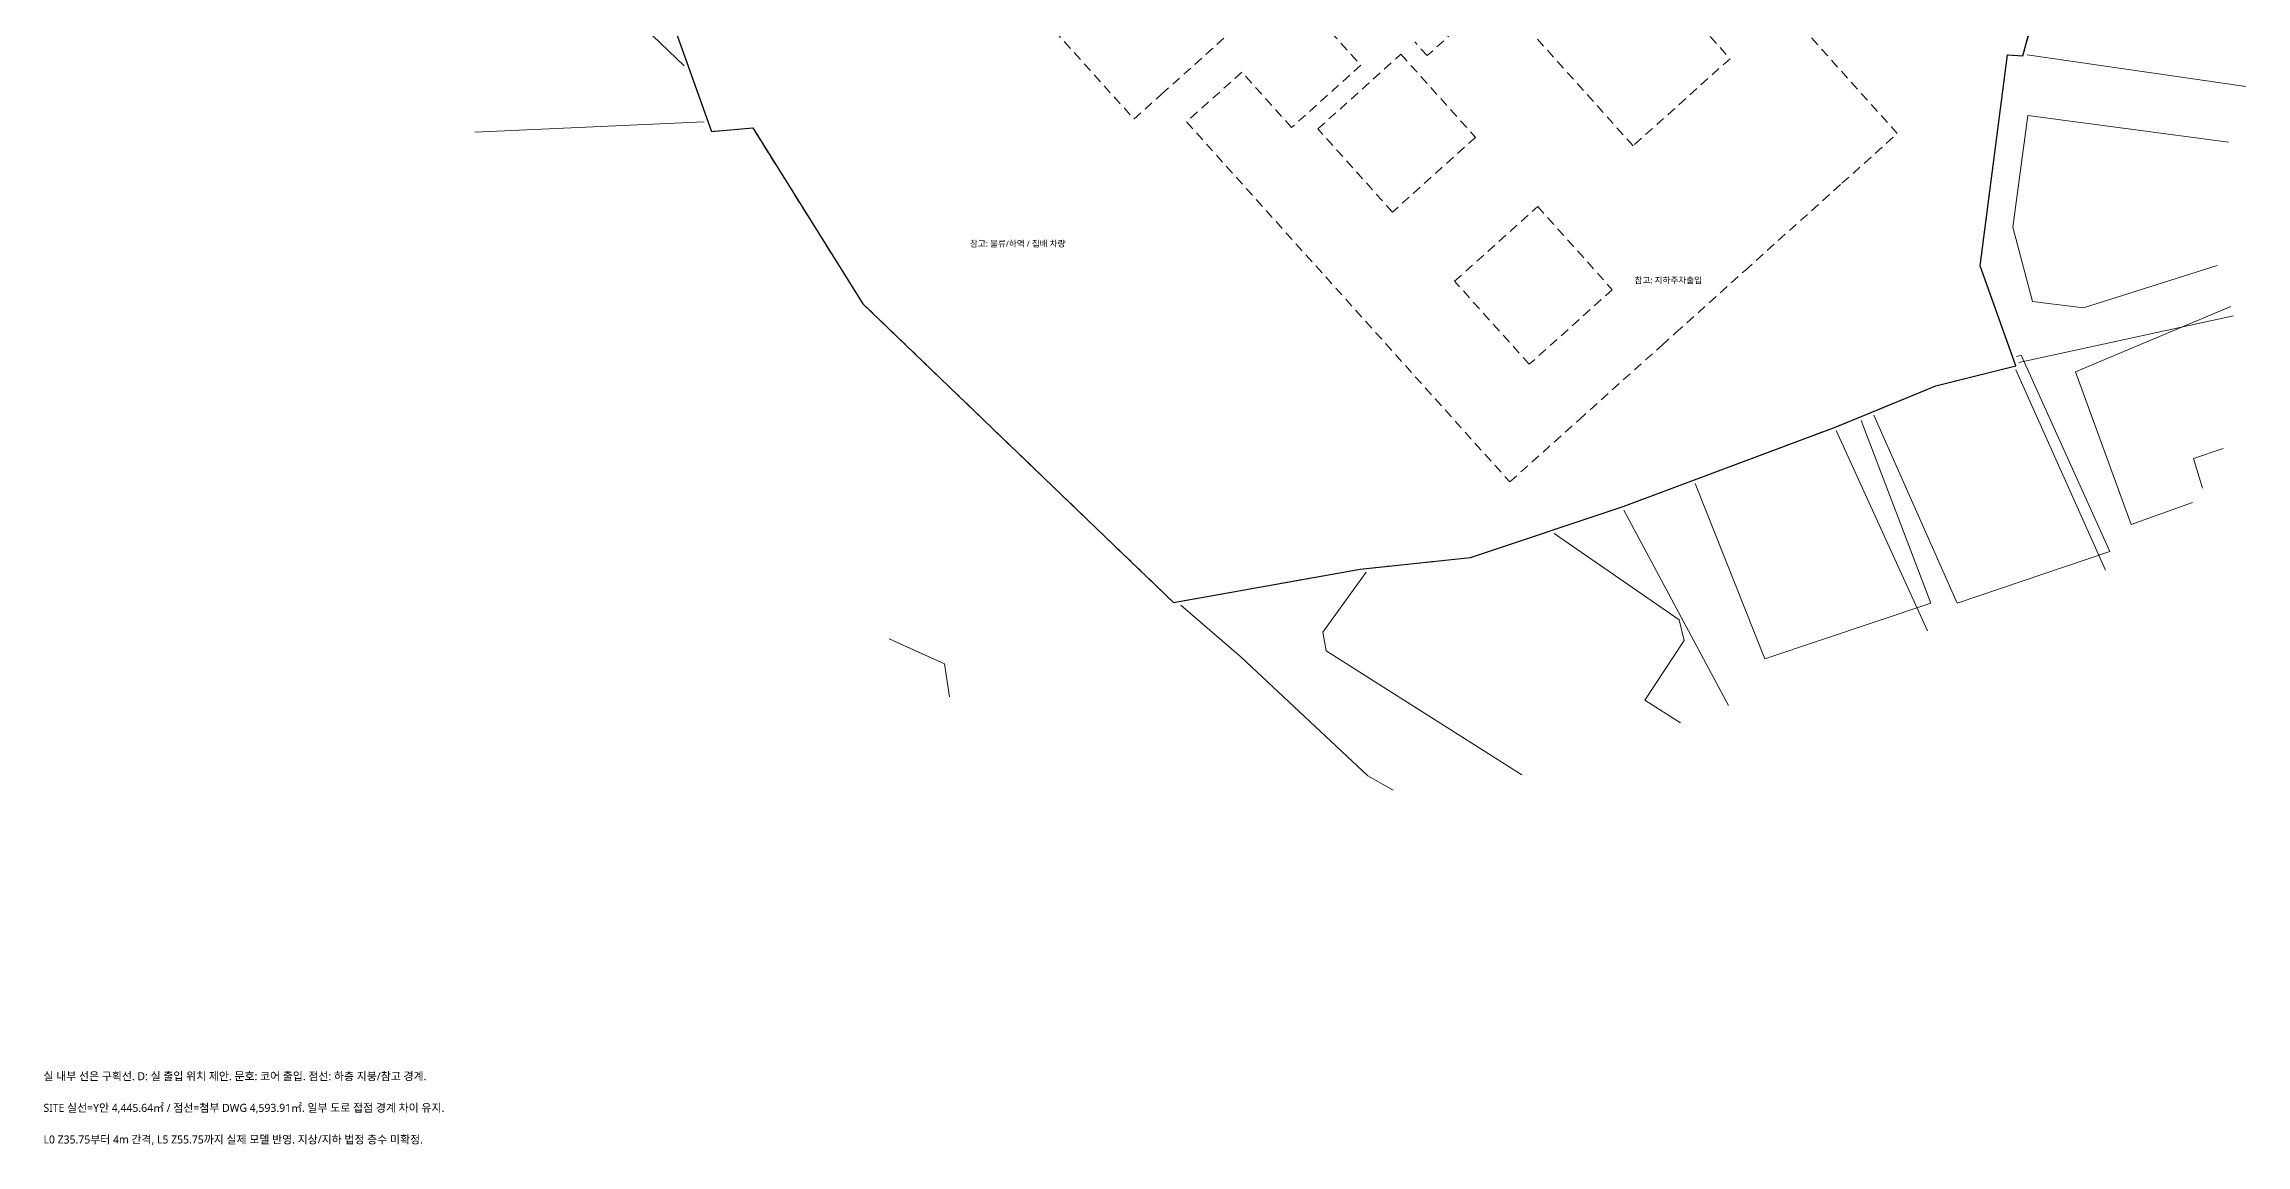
# Model space of a CAD drawing. Header units: millimetres. Extents: x -71723 to 357366, y 1091193 to 1572246.
# Drawn here: x -71694 to 46657, y 1091193 to 1150326 of the extents above; entities that cross this region are included whole.
import ezdxf

# ---------------------------------------------------------------- set-up
doc = ezdxf.new("R2010")
doc.units = ezdxf.units.MM
doc.linetypes.add('PLAN_DASH', pattern=[800, 500, -300])
for name, color, linetype, lineweight in [('M_CONTEXT', 8, 'Continuous', 9), ('M_SITE_3D', 7, 'Continuous', 25), ('M_SITE_DWG_REF', 8, 'PLAN_DASH', 13), ('M_TEXT', 7, 'Continuous', 13), ('M_VOID_ROOF', 8, 'PLAN_DASH', 13)]:
    doc.layers.add(name, color=color, linetype=linetype, lineweight=lineweight)
doc.styles.add('KOREAN', font='malgun.ttf')

msp = doc.modelspace()

# ---------------------------------------------------------------- linework, layer by layer
at = {"layer": 'M_CONTEXT'}
for points in [[(-37286, 1149156), (-51289, 1162572), (-62034, 1172870), (-55724, 1175970)], [(-66762, 1170397), (-62034, 1172870), (-51289, 1162572), (-37285, 1149153)], [(46657, 1148045), (34895, 1149750)], [(-48544, 1145593), (-36208, 1146144)], [(45112, 1138423), (37927, 1136166), (35189, 1136499), (34130, 1140494), (34924, 1146488), (45724, 1145048)], [(43775, 1125705), (40488, 1124512), (37486, 1132725), (45852, 1136230)], [(34443, 1133220), (45981, 1135723)], [(34329, 1133538), (34571, 1133613), (39340, 1123069), (31127, 1120294), (26657, 1130386)], [(39107, 1122065), (34286, 1132836)], [(25970, 1130105), (29714, 1120294), (20794, 1117298), (17046, 1126717)], [(29539, 1118816), (24634, 1129561)], [(45424, 1128597), (43845, 1128064), (44313, 1126466)], [(18842, 1114789), (13225, 1125286)], [(9476, 1124034), (16201, 1119406), (16466, 1118297), (14346, 1115078), (16256, 1113858)], [(7736, 1111075), (-2787, 1117742), (-2964, 1118741), (-633, 1121954)], [(-10600, 1120189), (-7358, 1117395), (-542, 1111025), (821, 1110242)], [(-23022, 1115254), (-23292, 1117043), (-26278, 1118383)], [(-26278, 1118383), (-24686, 1117669), (-23292, 1117043), (-23022, 1115254)]]:
    msp.add_lwpolyline(points, dxfattribs=at)
at = {"layer": 'M_SITE_3D'}
msp.add_lwpolyline([(-43619, 1167440), (-35811, 1145629), (-33604, 1145818), (-27684, 1136378), (-10980, 1120324), (-945, 1122122), (4976, 1122743), (13186, 1125484), (24629, 1129773), (29993, 1131965), (34294, 1133044), (32366, 1138406), (33835, 1149745), (34671, 1149688), (38084, 1162345)], dxfattribs=at)
at = {"layer": 'M_SITE_DWG_REF'}
msp.add_lwpolyline([(38084, 1162345), (34671, 1149688), (33835, 1149745), (32366, 1138406), (34294, 1133044), (29993, 1131965), (24629, 1129773), (13186, 1125484), (4976, 1122743), (-945, 1122122), (-10980, 1120324), (-27684, 1136378), (-33604, 1145818), (-35811, 1145629), (-43619, 1167440)], dxfattribs=at)
at = {"layer": 'M_VOID_ROOF'}
for points in [[(-31827, 1167124), (-13112, 1146296), (-11625, 1147633), (-7162, 1151643)], [(-3593, 1152161), (-920, 1149185), (-4639, 1145844), (-7313, 1148819), (-10288, 1146145), (7089, 1126806), (10065, 1129479), (10809, 1130148), (15272, 1134158), (16015, 1134826), (19735, 1138168), (24941, 1142846), (27917, 1145520), (16555, 1158165)], [(10087, 1156386), (2648, 1149703), (1980, 1150447)], [(18926, 1149541), (13719, 1144862), (8372, 1150813), (12092, 1154155), (13579, 1155492), (18926, 1149541)], [(783, 1141305), (-3227, 1145768), (-252, 1148442), (1236, 1149778), (5246, 1145315), (783, 1141305)], [(4125, 1137586), (8588, 1141596), (12598, 1137133), (8135, 1133123), (4125, 1137586)]]:
    msp.add_lwpolyline(points, dxfattribs=at)

# ---------------------------------------------------------------- texts
at = {"layer": 'M_CONTEXT', "char_height": 330, "width": 6000, "attachment_point": 5, "style": 'KOREAN'}
for s, insert in [('참고: 물류/하역 / 집배 차량', (-19358, 1139588)), ('참고: 지하주차출입', (15608, 1137621))]:
    msp.add_mtext(s, dxfattribs=dict(at, insert=insert))
at = {"layer": 'M_TEXT', "char_height": 430, "width": 110000, "attachment_point": 1, "style": 'KOREAN'}
for s, insert in [('실 내부 선은 구획선. D: 실 출입 위치 제안. 문호: 코어 출입. 점선: 하층 지붕/참고 경계.', (-71723, 1095100)), ('SITE 실선=Y안 4,445.64㎡ / 점선=첨부 DWG 4,593.91㎡. 일부 도로 접점 경계 차이 유지.', (-71723, 1093400)), ('L0 Z35.75부터 4m 간격, L5 Z55.75까지 실제 모델 반영. 지상/지하 법정 층수 미확정.', (-71723, 1091700))]:
    msp.add_mtext(s, dxfattribs=dict(at, insert=insert))

doc.saveas('drawing.dxf')
